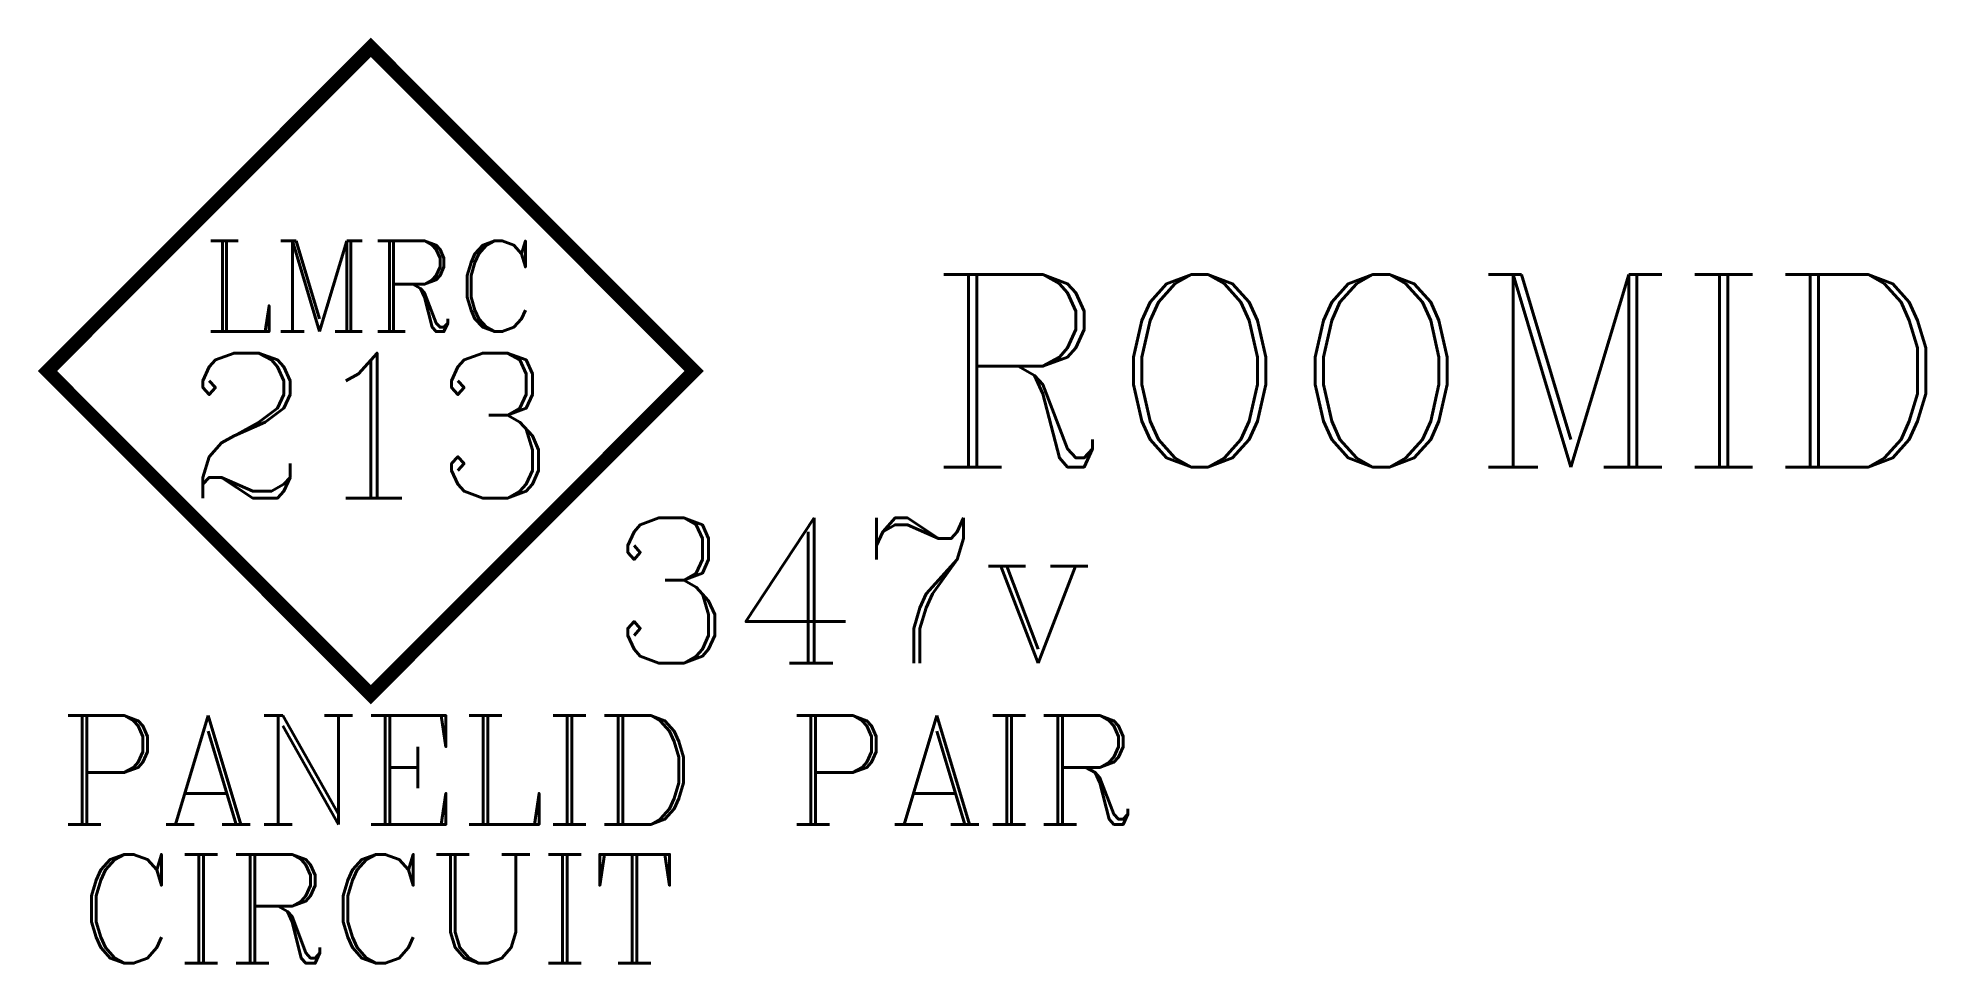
# Model space of a CAD drawing. Header units: inches. Extents: x -18 to 86, y -33 to 18.
import ezdxf
from ezdxf.enums import TextEntityAlignment as Align

# ---------------------------------------------------------------- set-up
doc = ezdxf.new("R2010")
doc.units = ezdxf.units.IN
doc.header["$LTSCALE"] = 48
doc.header["$MEASUREMENT"] = 0
doc.styles.add('ROMANC', font='COMPLEX.SHX')
doc.styles.add('WSNotes', font='complex.shx', dxfattribs={"height": 18})

msp = doc.modelspace()

# ---------------------------------------------------------------- texts
at = {"style": 'WSNotes', "flags": 1}
msp.add_attdef('ROOMID', (30.7, -5.3), '', height=10.62, dxfattribs=at)
at = {"style": 'ROMANC'}
for tag, p in [('PANELID', (0.41, -19)), ('CIRCUIT', (0.41, -26.65))]:
    msp.add_attdef(tag, text='', height=6, dxfattribs=at).set_placement(p, align=Align.TOP_CENTER)
msp.add_attdef('PAIR', (22.99, -25), '', height=6, dxfattribs=at)

# ---------------------------------------------------------------- wipeouts: each hides what was drawn before it
at = {"linetype": 'Continuous'}
msp.add_wipeout([(0, -17.84), (-17.84, 0), (0, 17.84), (17.84, 0)], dxfattribs=at)

# ---------------------------------------------------------------- next in the draw order: wipeouts: each hides what was drawn before it
msp.add_wipeout([(0, -17.88), (-17.86, -0.02), (0, 17.84), (17.86, -0.02)], dxfattribs=at)

# ---------------------------------------------------------------- next in the draw order: linework, layer by layer
at = {"linetype": 'Continuous', "const_width": 0.75}
msp.add_lwpolyline([(0, -17.84), (-17.84, 0), (0, 17.84), (17.84, 0)], close=True, dxfattribs=at)

# ---------------------------------------------------------------- next in the draw order: texts
at = {"attachment_point": 2, "style": 'WSNotes'}
for s, insert, char_height, width in [('LMRC', (-0.04, 7.17), 5, 0.1671), ('213', (0, 0.99), 8, 0.0619), ('347v', (26.52, -8.1), 8, 0.0619)]:
    msp.add_mtext(s, dxfattribs=dict(at, insert=insert, char_height=char_height, width=width))

doc.saveas('drawing.dxf')
